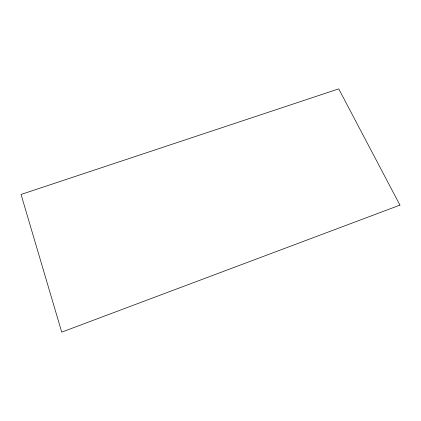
<?xml version="1.0" encoding="UTF-8"?>
<svg xmlns="http://www.w3.org/2000/svg" width="421" height="421" viewBox="0 0 421 421"><rect width="100%" height="100%" fill="white"/><g stroke="black" fill="none" stroke-linecap="round" stroke-linejoin="round"><path stroke-width="0.63" d="M399.95 205.122L61.719 332.127L21.05 194.444L338.726 88.873L399.95 205.122"/></g></svg>
